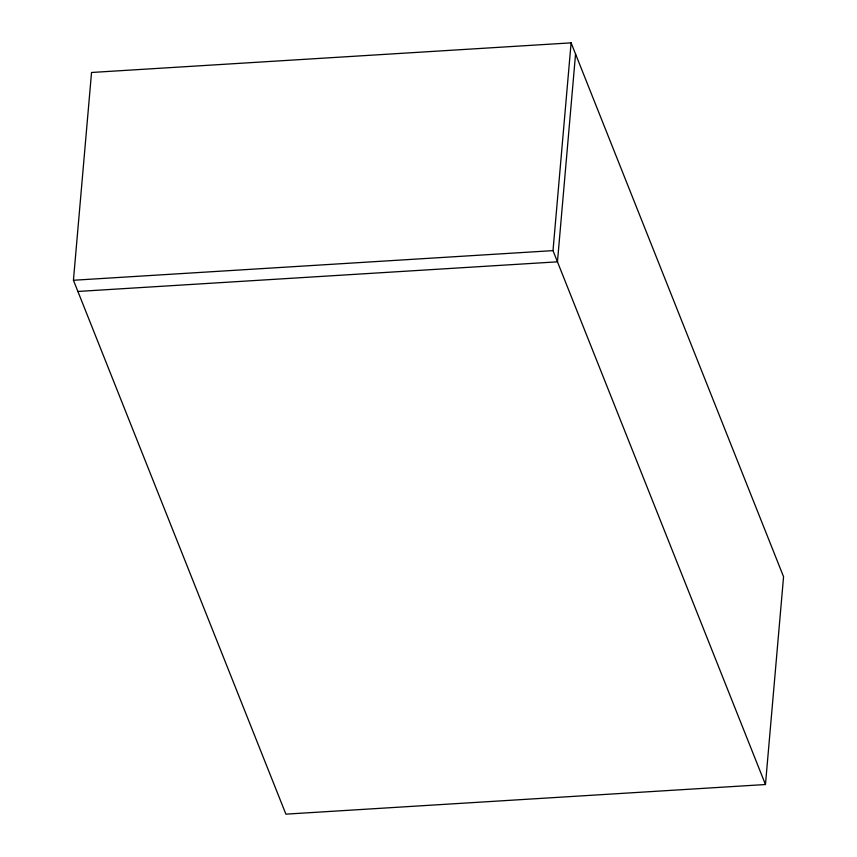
<?xml version="1.0" encoding="UTF-8"?>
<svg xmlns="http://www.w3.org/2000/svg" width="857" height="857" viewBox="0 0 857 857"><rect width="100%" height="100%" fill="white"/><g stroke="black" fill="none" stroke-linecap="round" stroke-linejoin="round"><path stroke-width="1.29" d="M73.434 280.26L91.538 72.481L571.105 42.85L783.566 576.74L765.462 784.519L285.895 814.15L73.434 280.26L553.001 250.63L765.462 784.519M553.001 250.63L571.105 42.85M575.561 54.055L557.457 261.824L77.891 291.455"/></g></svg>
